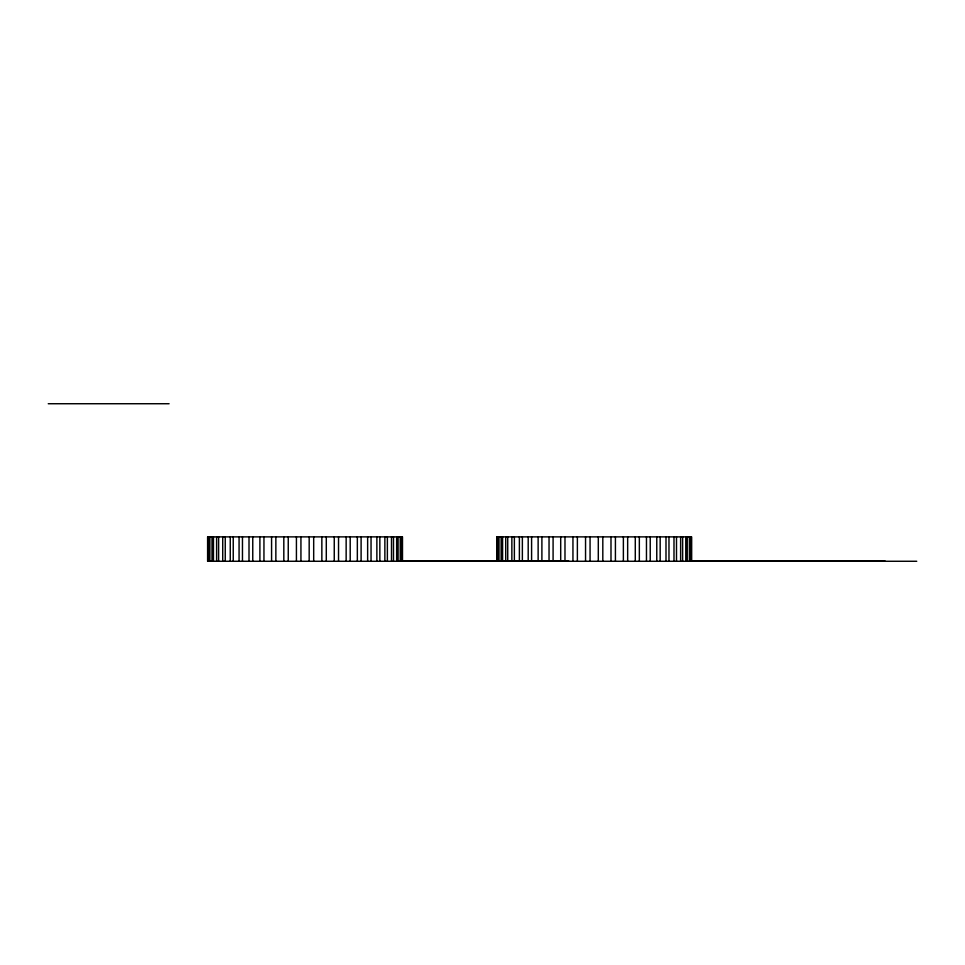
<?xml version="1.0" encoding="UTF-8"?>
<svg xmlns="http://www.w3.org/2000/svg" width="965" height="965" viewBox="0 0 965 965"><rect width="100%" height="100%" fill="white"/><g stroke="black" fill="none" stroke-linecap="round" stroke-linejoin="round"><path stroke-width="1.45" d="M48.25 403.732L169.092 403.732M401.319 561.075L568.771 561.075M690.807 561.075L885.122 561.075M916.75 561.268L207.608 561.268L207.608 536.878L402.489 536.878L402.489 561.268M691.615 561.268L691.615 536.878L496.746 536.878L496.746 561.268M691.326 536.878L691.326 561.268M690.252 536.878L690.252 561.268M689.372 536.878L689.372 561.268M687.237 536.878L687.237 561.268M685.777 536.878L685.777 561.268M682.629 536.878L682.629 561.268M680.627 536.878L680.627 561.268M676.501 536.878L676.501 561.268M673.992 536.878L673.992 561.268M668.974 536.878L668.974 561.268M665.995 536.878L665.995 561.268M660.169 536.878L660.169 561.268M656.767 536.878L656.767 561.268M650.229 536.878L650.229 561.268M646.466 536.878L646.466 561.268M639.337 536.878L639.337 561.268M635.284 536.878L635.284 561.268M627.66 536.878L627.66 561.268M623.378 536.878L623.378 561.268M615.417 536.878L615.417 561.268M610.99 536.878L610.99 561.268M602.811 536.878L602.811 561.268M598.3 536.878L598.3 561.268M590.061 536.878L590.061 561.268M585.55 536.878L585.55 561.268M577.372 536.878L577.372 561.268M572.945 536.878L572.945 561.268M564.983 536.878L564.983 561.268M560.701 536.878L560.701 561.268M553.09 536.878L553.09 561.268M549.037 536.878L549.037 561.268M541.896 536.878L541.896 561.268M538.132 536.878L538.132 561.268M531.594 536.878L531.594 561.268M528.193 536.878L528.193 561.268M522.367 536.878L522.367 561.268M519.387 536.878L519.387 561.268M514.369 536.878L514.369 561.268M511.86 536.878L511.86 561.268M507.735 536.878L507.735 561.268M505.732 536.878L505.732 561.268M502.584 536.878L502.584 561.268M501.125 536.878L501.125 561.268M499.002 536.878L499.002 561.268M498.121 536.878L498.121 561.268M497.035 536.878L497.035 561.268M402.2 536.878L402.2 561.268M401.114 536.878L401.114 561.268M400.234 536.878L400.234 561.268M398.099 536.878L398.099 561.268M396.651 536.878L396.651 561.268M393.491 536.878L393.491 561.268M391.501 536.878L391.501 561.268M387.375 536.878L387.375 561.268M384.866 536.878L384.866 561.268M379.848 536.878L379.848 561.268M376.869 536.878L376.869 561.268M371.043 536.878L371.043 561.268M367.641 536.878L367.641 561.268M361.103 536.878L361.103 561.268M357.34 536.878L357.34 561.268M350.199 536.878L350.199 561.268M346.145 536.878L346.145 561.268M338.534 536.878L338.534 561.268M334.252 536.878L334.252 561.268M326.291 536.878L326.291 561.268M321.852 536.878L321.852 561.268M313.685 536.878L313.685 561.268M309.174 536.878L309.174 561.268M300.935 536.878L300.935 561.268M296.424 536.878L296.424 561.268M288.245 536.878L288.245 561.268M283.819 536.878L283.819 561.268M275.857 536.878L275.857 561.268M271.575 536.878L271.575 561.268M263.952 536.878L263.952 561.268M259.899 536.878L259.899 561.268M252.758 536.878L252.758 561.268M249.006 536.878L249.006 561.268M242.468 536.878L242.468 561.268M239.067 536.878L239.067 561.268M233.241 536.878L233.241 561.268M230.261 536.878L230.261 561.268M225.243 536.878L225.243 561.268M222.722 536.878L222.722 561.268M218.609 536.878L218.609 561.268M216.606 536.878L216.606 561.268M213.458 536.878L213.458 561.268M211.998 536.878L211.998 561.268M209.863 536.878L209.863 561.268M208.983 536.878L208.983 561.268M207.909 536.878L207.909 561.268"/></g></svg>
